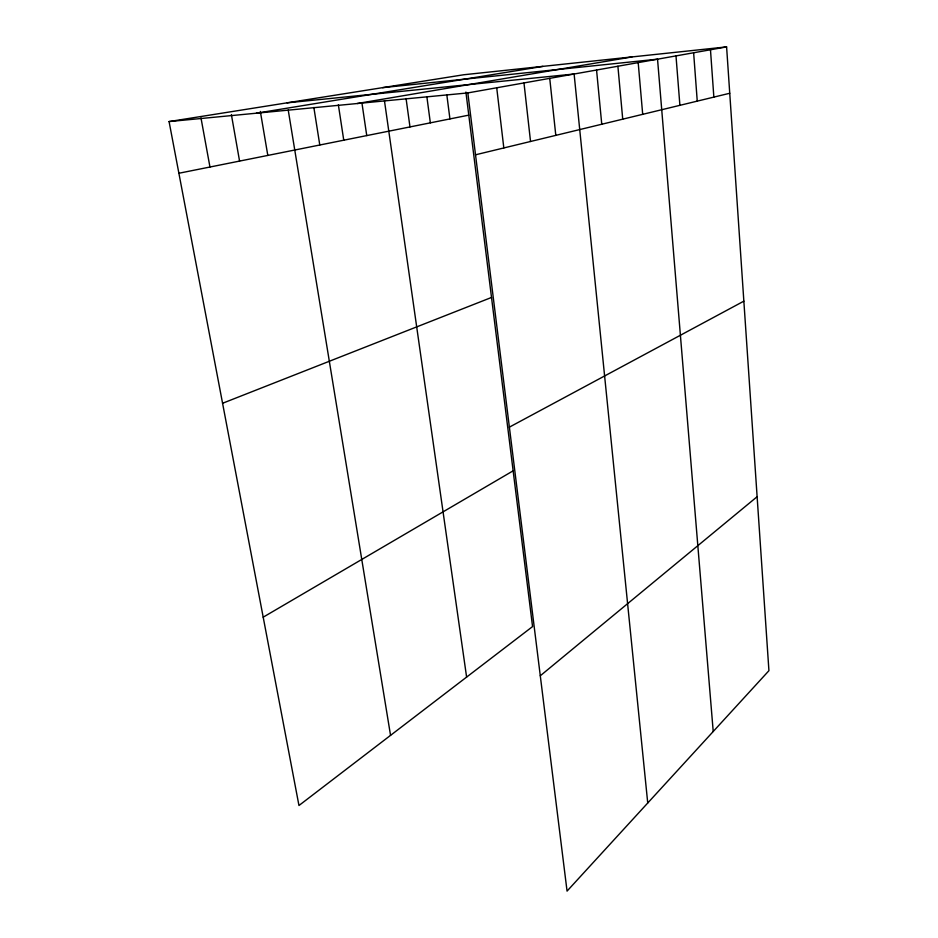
<?xml version="1.0" encoding="UTF-8"?>
<svg xmlns="http://www.w3.org/2000/svg" width="938" height="938" viewBox="0 0 938 938"><rect width="100%" height="100%" fill="white"/><g stroke="black" fill="none" stroke-linecap="round" stroke-linejoin="round"><path stroke-width="1.41" d="M540.288 675.782L757.118 496.718M263.191 617.181L513.145 470.817M509.381 427.142L743.857 301.157M222.576 403.27L491.524 297.452M475.519 154.805L729.752 93.261M178.888 173.249L468.789 115.14M467.828 92.921L726.598 46.9L768.926 670.682L567.056 891.1L467.828 92.921L169.075 121.577L298.964 805.508L532.561 626.584L465.905 92.065M357.249 103.52L631.942 56.937M256.367 113.205L542.926 66.375M169.075 121.577L463.747 74.759L726.598 46.9M382.598 87.656L657.538 59.176L713.22 731.511M287.04 102.84L574.115 74.02L647.736 803.01M200.99 117.954L209.96 167.011M231.381 114.577L239.565 161.078M260.342 111.446L267.811 155.427M288.212 109.981L390.548 735.357M313.855 107.46L319.788 145.003M338.36 104.833L343.754 140.196M361.892 102.664L366.746 135.588M384.451 100.706L466.608 677.095M406.06 98.467L409.976 126.923M426.884 96.849L430.343 122.843M446.828 94.82L449.935 118.915M496.718 87.773L503.823 147.958M523.979 82.931L530.533 141.486M549.738 78.346L555.8 135.377M596.556 70.022L601.762 124.238M617.896 66.235L622.726 119.161M638.192 62.623L642.694 114.33M675.993 55.893L679.898 105.326M693.628 52.763L697.251 101.128M710.476 49.773L713.853 97.106"/></g></svg>
